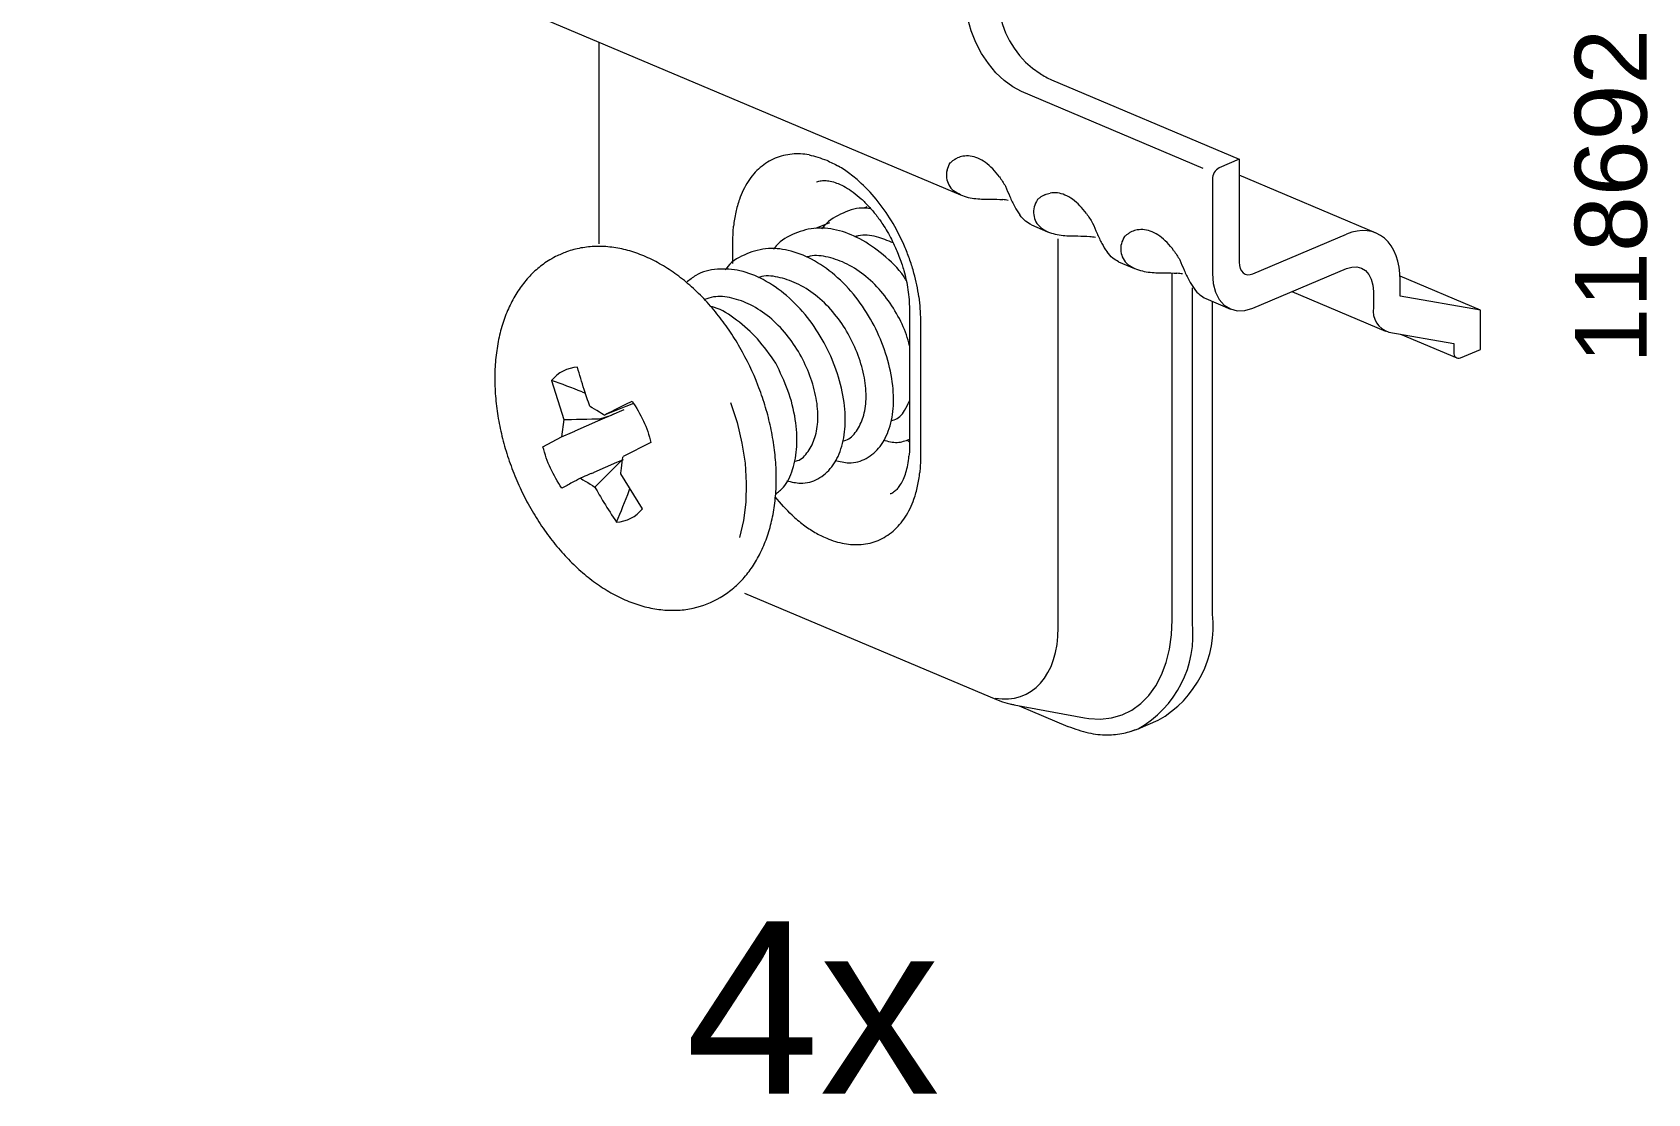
# Model space of a CAD drawing. Header units: metres. Extents: x -0.7 to 7.4, y 0 to 11.2.
# Drawn here: x -0.3434 to -0.3008, y 0.62786 to 0.65585 of the extents above; entities that cross this region are included whole.
import ezdxf

# ---------------------------------------------------------------- set-up
doc = ezdxf.new("R2010")
doc.units = ezdxf.units.M
doc.header["$MEASUREMENT"] = 0
doc.layers.add('PDF3_Geometry_Num_Penna__7', color=7, linetype='Continuous', lineweight=18)
doc.layers.add('PDF3_Text_Num_Penna__7', color=7, linetype='Continuous', lineweight=18)
doc.styles.add('GENERATED_STYLE_1', font='Arial.ttf')

msp = doc.modelspace()

# ---------------------------------------------------------------- linework, layer by layer
at = {"layer": 'PDF3_Geometry_Num_Penna__7', "color": 7, "linetype": 'Continuous', "lineweight": 18, "flags": 128}
for points in [[(-0.3310123218161807, 0.6774265095650954), (-0.3363180995939585, 0.6796690120650953), (-0.3368479718161807, 0.6794449981762065, 0.2776128140044253), (-0.3370250309828474, 0.6791435495650955), (-0.3370250309828474, 0.6789172073428732), (-0.3387377670939585, 0.6771695462317621, 0.1884372891458775), (-0.3391465307050696, 0.6761754184539843), (-0.3391465307050696, 0.6757549073428732, -0.2770445690950048), (-0.3398534620939584, 0.6745498537317621), (-0.3423285509828474, 0.673503867620651, 0.2768906721688282), (-0.3433888245939585, 0.6716961284539843), (-0.3433888245939585, 0.6626332673428732, 0.3088482462355975), (-0.342912010149514, 0.6616998173428732), (-0.3189245323717362, 0.6515613367873176)], [(-0.3173108209828474, 0.6542875328984288), (-0.3175436543161807, 0.6544092412317621), (-0.3177711959828474, 0.6545753995650955), (-0.3179874487606251, 0.6547814217873176), (-0.3181864154272918, 0.6550227217873176), (-0.3183645682050696, 0.6552922440095399), (-0.3185166154272918, 0.6555839912317621), (-0.3186386765384029, 0.6558916134539843), (-0.3187282820939585, 0.6562059384539843), (-0.3187829626495141, 0.656520616231762), (-0.3188013070939584, 0.6568275328984288), (-0.3187829626495141, 0.6571189273428732), (-0.3187282820939585, 0.6573870384539844), (-0.3186386765384029, 0.6576262217873177), (-0.3185166154272918, 0.6578301273428732), (-0.3183645682050696, 0.6579938162317621), (-0.3181864154272918, 0.6581134078984288), (-0.3181310293161807, 0.6581388078984288, 0.02040826350818409), (-0.3181610859828474, 0.6581213806762065)], [(-0.3175430193161807, 0.6580893484539843, 0.4141845265124835), (-0.3168237054272918, 0.6547605373428732, 0.03375587978049594), (-0.3165190465384029, 0.65459374400954), (-0.3115692215384029, 0.6525017717873176), (-0.3120997993161807, 0.6522781106762066, 0.2764761522807455), (-0.3122761529272918, 0.6519765562317621), (-0.3122762234828474, 0.649484357620651), (-0.3122561151495141, 0.6492275353984288), (-0.3121954373717363, 0.6489982298428733), (-0.3120977179272919, 0.6488045548428731), (-0.3119654262606251, 0.648653918731762), (-0.3118049123717362, 0.6485533770650954), (-0.3116214679272918, 0.6485050465095399), (-0.3114225012606252, 0.6485121020650954), (-0.3112159145939585, 0.6485729209539843), (-0.3087408257050696, 0.6496192598428732), (-0.3086028895939585, 0.6496598292873176), (-0.3084698923717363, 0.649664062620651), (-0.3083481840384029, 0.6496323126206509), (-0.3082405868161807, 0.6495649320650955), (-0.3081530979272918, 0.6494650959539843), (-0.3080874812606251, 0.6493359792873176), (-0.3080469118161807, 0.6491828737317621), (-0.3080338590384029, 0.6490115648428731), (-0.3080338590384029, 0.6485910537317621, 0.3677233639625933), (-0.3076251307050696, 0.647941942620651), (-0.3059123945939585, 0.6476424342873176), (-0.3059123945939585, 0.6474155981762065)], [(-0.322913320149514, 0.6526149781762066, 0.06968339310525067), (-0.3233599368161807, 0.6526368503984286, 0.03739905181521794), (-0.3235917118161807, 0.6525994559539844, 0.04218901475463085), (-0.3238083173717362, 0.6525281948428732, 0.07954981649063972), (-0.3241988423717362, 0.6522847781762066, 0.07123627742976345), (-0.3245184590384029, 0.6519182420650954, 0.05930223223573688), (-0.3247502340384029, 0.651442697620651, 0.03009714609723145), (-0.3248465423717363, 0.6511036781762066, 0.0317881326182019), (-0.3249043979272918, 0.6507385531762065)], [(-0.3178964320939584, 0.6520404795650954, 0.03769581802872912), (-0.3180707043161807, 0.6522479128984288, 0.04211301559728099), (-0.3182650848717363, 0.6524168934539842, 0.05698284213702599), (-0.3184636987606252, 0.6525290767873175, 0.06901385291410445), (-0.3186626654272918, 0.652584462898429, 0.07972079102953779), (-0.3188563404272918, 0.652579171231762, 0.03865590423297371), (-0.3189272487606251, 0.6525618851206509, 0.03166525978643423), (-0.3189967459828473, 0.6525354267873177)], [(-0.3200178259828474, 0.648869501231762, 0.03453739666291237), (-0.3201483537606251, 0.6494977984539844, 0.01649303932704798), (-0.3202531287606251, 0.6498382290095399, 0.0167379904693687), (-0.3203804815384029, 0.6501698401206509, 0.03276950678493947), (-0.3206990398717363, 0.6508058984539843, 0.03420233445296772), (-0.3210902704272918, 0.6513802206762065, 0.03847646241869604), (-0.3215382982050696, 0.6518663484539843, 0.02717329212550859), (-0.3218346315384028, 0.6521154095650955, 0.03399941707386657), (-0.3221380204272918, 0.6523179040095399)], [(-0.3192745937606254, 0.6522167273428734, 0.1035840948433279), (-0.319286940982847, 0.6520085884539844, 0.08608676271923345), (-0.3192290854272919, 0.6518251440095398, 0.1008221119224598), (-0.3191024382050696, 0.6516706273428732)], [(-0.3224661390384029, 0.6519391617873177, -0.04198270165785285), (-0.3223165612606251, 0.6519148201206509, -0.03623641408935509), (-0.3221444057050695, 0.6518580228984288, -0.03296050511959317), (-0.3219535529272918, 0.6517634784539844, -0.02916910960102969), (-0.3217507057050696, 0.6516315395650955, -0.02672273744969403), (-0.321543625149514, 0.6514615006762065, -0.02352559513349339), (-0.3213390140384029, 0.6512593590095399, -0.02163046765610528), (-0.3211478084828474, 0.651032170120651, -0.01926568363125343), (-0.3209700084828473, 0.6507841673428733, -0.01264318705939542), (-0.3208507695939585, 0.6505919034539843, -0.01611683759684319), (-0.320740350149514, 0.650390820120651, -0.01255868909303001), (-0.3205970870939585, 0.650085208731762, -0.01489733411337803), (-0.3204609148717362, 0.649718672620651, -0.01002160839185853), (-0.3204147009828474, 0.649566272620651, -0.01473541164073676), (-0.3203526120939584, 0.649316858731762, -0.01498149171371442), (-0.3203060454272918, 0.6490621531762066, -0.02050383272214125), (-0.3202764120939585, 0.6487989809539844, -0.01168277265811745), (-0.3202670634828474, 0.6485548940095398), (-0.3202670634828474, 0.6449301023428733)], [(-0.3177344365384029, 0.651790995120651, 0.005925817387967193), (-0.3176194309828473, 0.6515175923428732, 0.02045154115578331), (-0.3174906670939585, 0.6512505395650955, 0.03376564489047178), (-0.317354847649514, 0.6510346395650954)], [(-0.3187199918161807, 0.6514970606762066, 0.03335772968335939), (-0.3185132640384029, 0.6514638995650955, 0.01758585899595784), (-0.3183125334828473, 0.6514504940095398, 0.005768880701280131), (-0.3181287362606252, 0.6514490828984287)], [(-0.316698892649514, 0.6515646176206509, 0.02825796216989241), (-0.3167659204272918, 0.6515300453984287, 0.0244648642291951), (-0.3168311843161807, 0.6514873592873177, 0.01168869498240544), (-0.3168939787606251, 0.6514358537317622)], [(-0.3155985787606253, 0.6510696703984287, 0.04008513706048747), (-0.3157728509828474, 0.6512760453984288, 0.04527490122962367), (-0.3159665259828475, 0.6514450259539842, 0.05447277121293233), (-0.3161651398717364, 0.6515582676206505, 0.06723957904549241), (-0.3163648120939584, 0.651613653731762, 0.07317301291108341), (-0.3165577815384029, 0.6516087148428732)], [(-0.3169765287606252, 0.6512453537317621, 0.09841326904064386), (-0.3169892287606254, 0.6510372148428732, 0.08630590568955722), (-0.316930667649514, 0.6508544759539844, 0.1005698064950882), (-0.3168043732050699, 0.6506989009539839)], [(-0.316421397649514, 0.650526075120651, 0.03513602892888973), (-0.3162153754272918, 0.6504929140095397, 0.01769777051563792), (-0.3160139393161807, 0.6504795084539844, 0.005813372806645077), (-0.3158301420939584, 0.6504780973428732)], [(-0.3154365832050696, 0.6508200095650954, 0.005916474808421713), (-0.3153208720939584, 0.650545901231762, 0.02089399662085403), (-0.3151921082050696, 0.6502788484539843, 0.03563170140188993), (-0.3150569943161807, 0.6500636540095399)], [(-0.3132999845939584, 0.6500984731762066, 0.03578211788749695), (-0.3134742568161806, 0.6503052009539844, 0.04232068388464066), (-0.3136686373717364, 0.6504741815095397, 0.05675540081675282), (-0.3138672512606252, 0.6505874231762064, 0.0676541916317381), (-0.3140662179272918, 0.6506417509539848, 0.07693539359245391), (-0.3142598929272919, 0.6506371648428736, 0.0330233095126749), (-0.3143315068161807, 0.6506191731762065, 0.02866579533298491), (-0.3144002984828475, 0.650593420398429, 0.02496078686564119), (-0.3144680318161807, 0.6505592009539843)], [(-0.3295960248717363, 0.6499348195650954, 0.01384723951037374), (-0.3297974609828474, 0.6498191084539843, 0.04123437871464698), (-0.3301050832050695, 0.6495876862317621, 0.03433577956169172), (-0.3303791915384028, 0.6493072278984288, 0.03456575886710783), (-0.3306176693161807, 0.6489802028984287, 0.03226293080257606), (-0.3308194582050696, 0.6486101390095399, 0.0289572564914211), (-0.330980677649514, 0.6481984473428731, 0.02812684625687102), (-0.3310988582050696, 0.6477511251206509, 0.02559893521536513), (-0.3311725887606251, 0.6472741695650954, 0.02314054619791962), (-0.3312004582050696, 0.6467732251206509, 0.02222661769038181), (-0.3311821137606251, 0.6462564056762066, 0.02091213793506467), (-0.3311193193161807, 0.6457304140095399, 0.01967751588029553), (-0.3310127804272918, 0.6452005417873176, 0.01911116519948303), (-0.330863202649514, 0.6446734917873177, 0.01878218858282783), (-0.3306737609828473, 0.6441559667873177, 0.01825455461197018), (-0.3304462193161807, 0.6436532584539844, 0.01996568914286907), (-0.3301833998717362, 0.6431713640095398, 0.01980047351330253), (-0.3298877720939585, 0.642715575120651, 0.02103488714185894), (-0.3295625109828474, 0.6422908306762066, 0.02152967071473172), (-0.3292107915384029, 0.6419034806762065, 0.02273093144883975), (-0.3288364943161807, 0.6415581112317621, 0.02543418357013674), (-0.328442441538403, 0.6412596612317621, 0.02879025829757362), (-0.3280332193161807, 0.6410116584539843, 0.03009577347006729), (-0.3276141193161807, 0.6408197473428733, 0.03259978896057508), (-0.3271907859828474, 0.6406874556762066, 0.03605997243960686), (-0.3267695693161807, 0.6406172528984287, 0.0379781261874798), (-0.3263592887606251, 0.6406098445650953, 0.04135752275871914), (-0.325965941538403, 0.6406641723428732, 0.07918116852296903), (-0.3252540175919, 0.6409440900424523, 0.03778819237585068), (-0.324937241538403, 0.6411668806762065, 0.03652843457950474), (-0.3246557248717363, 0.6414371084539844, 0.0354369712004769), (-0.3244091332050695, 0.6417539028984287, 0.03217325361532173), (-0.3241992304272918, 0.6421151473428732, 0.0307118717486165), (-0.3240295443161808, 0.6425180195650954, 0.02817887762870271), (-0.3239014859828474, 0.6429582862317621, 0.02581520650627317), (-0.3238182304272919, 0.6434295973428732, 0.02412172194828123), (-0.3237804832050695, 0.6439252501206509, 0.02200858303808768), (-0.3237885970939585, 0.6444392473428732, 0.02071435138082572), (-0.3238418665384029, 0.6449638278984288, 0.01903803585023476), (-0.3239395859828473, 0.6454940528984288, 0.01936738821571461), (-0.3240796387606251, 0.6460214556762066, 0.01824490901189691), (-0.3242606137606251, 0.6465410973428732, 0.03758346036925779), (-0.324736569296135, 0.6475371007955658, 0.01904492278343788), (-0.325024377649514, 0.6479977167873177, 0.01990287688202303), (-0.3253436415384029, 0.6484284584539843, 0.02088941467641921), (-0.3256900693161807, 0.6488249806762064, 0.02168290504733855), (-0.3260601332050695, 0.6491795223428732, 0.02470448063418561), (-0.326449952649514, 0.6494885556762066, 0.02699041579616888), (-0.326856352649514, 0.6497474945650954, 0.02956446404318984), (-0.3272740415384029, 0.6499524584539843, 0.03192557896450129), (-0.3276970220939585, 0.6500978028984287, 0.03330755692415831), (-0.3281189443161807, 0.6501814112317621, 0.03817741052858536), (-0.3285320470939584, 0.6502018723428733, 0.03828138752738006), (-0.328929627649514, 0.6501613028984287, 0.0433256639696353), (-0.3293060415384029, 0.6500597028984286)], [(-0.320800675149514, 0.6453988734539843, 0.06502408871682377), (-0.3206913140384028, 0.646001065120651, 0.05392598683746861), (-0.3207315307050695, 0.646716851231762, 0.04429151521778125), (-0.3209255584828473, 0.6474763817873177, 0.0404753157838296), (-0.3212462334828474, 0.6482013401206509, 0.04302855139799676), (-0.321683325149514, 0.6488666790095399, 0.04828733851723695), (-0.3222354223717362, 0.649442765120651, 0.05506217804205864), (-0.3228499612606252, 0.6498646873428732, 0.06442297806258837), (-0.3234623834828474, 0.6500964623428731, 0.0841106021773748), (-0.3240592834828473, 0.6501384428984287)], [(-0.314678640149514, 0.6502741565095399, 0.09848765901347412), (-0.3146913401495143, 0.6500660176206509, 0.08368026482364205), (-0.314632779038403, 0.649883278731762, 0.1001939910331114), (-0.3145057790384029, 0.6497273509539843)], [(-0.3220736384828474, 0.6448607462317621, 0.06465097768242009), (-0.3219639245939586, 0.645462585120651, 0.05356485833160007), (-0.3220041412606252, 0.6461790767873176, 0.04427893458733177), (-0.3221985218161807, 0.6469386073428732, 0.040215430487914), (-0.3225188440384029, 0.6476635656762064, 0.04248967158956916), (-0.3229559357050695, 0.6483285517873176, 0.04897508128392354), (-0.3235083857050696, 0.6489046378984288, 0.05514679338218852), (-0.3241229245939585, 0.6493269128984287, 0.06553986881261219), (-0.3247349940384029, 0.6495586878984289, 0.07512671341694385), (-0.3253322468161807, 0.6496006684539845)], [(-0.3206099634828474, 0.648437066231762, 0.0403912502013784), (-0.3209659162606252, 0.6489584717873176, 0.04917557743117283), (-0.321413944038403, 0.649408616231762, 0.05555584324941499), (-0.3219113607050695, 0.6497366995650955, 0.05714641396476066), (-0.322405955149514, 0.6499159106762065)], [(-0.313138130149514, 0.6498483537317621, 0.00640211829996336), (-0.3130231245939584, 0.6495749509539843, 0.01999844172158514), (-0.3128943607050695, 0.649307192620651, 0.03220114428616589), (-0.3127592468161806, 0.6490919981762066)], [(-0.3246130387606251, 0.6410619645650955), (-0.3179681518161807, 0.6382573106762065, 0.004756252795502029), (-0.3178806629272918, 0.6382192106762065, 0.0524572824564662), (-0.3176196073717362, 0.6381384245650954, 0.01246029651377772), (-0.3175251687606251, 0.6381183867873177), (-0.3175085882050696, 0.6381152117873177), (-0.3156504370939585, 0.637770512620651), (-0.3155357843161807, 0.637752873731762), (-0.3152313370939585, 0.6377366459539843), (-0.3149378259828474, 0.6377680431762065), (-0.3146601898717363, 0.637846712620651), (-0.3144019565384029, 0.6379733598428732), (-0.3141655954272918, 0.6381441042873177), (-0.3139539287606252, 0.6383578876206509), (-0.3137704843161807, 0.6386122403984288), (-0.3136170259828474, 0.6389025765095399), (-0.3134956704272918, 0.6392274848428732), (-0.3134074759828474, 0.6395809681762065), (-0.3133545593161807, 0.6399587931762065), (-0.3133365676495141, 0.6403572909539843), (-0.3133365676495141, 0.6494995270650954)], [(-0.3214099929272918, 0.6461745965095399, 0.05316665411358112), (-0.3214537373717363, 0.6467348076206509, 0.04402648366791358), (-0.3216188373717363, 0.6473302965095398, 0.04004628767630718), (-0.3218827151495141, 0.6478989742873177, 0.04307103546398887), (-0.3222386679272918, 0.6484200270650954, 0.0491116373785679), (-0.3226870484828473, 0.6488708770650954, 0.0555441456930764), (-0.323184465149514, 0.6491989603984288, 0.05687542455803118), (-0.3236787068161807, 0.64937817150954)], [(-0.3139175220939585, 0.6495213640095399, 0.01864623151777428), (-0.3137160859828473, 0.6495086640095399, 0.007210861307360827), (-0.3135322887606252, 0.649506900120651)], [(-0.3226829562606251, 0.6456362928984288, 0.05357203038845249), (-0.3227267007050695, 0.6461972095650954, 0.04306196432773358), (-0.3228914479272919, 0.6467926984539843, 0.03949523297346719), (-0.3231553257050697, 0.6473606706762065, 0.04314748344335386), (-0.323511631260625, 0.6478820762317622, 0.04915018681042182), (-0.3239596590384029, 0.6483325734539843, 0.05610976395867526), (-0.3244574284828474, 0.6486610095650954, 0.06034968549846116), (-0.324951670149514, 0.6488398678984288)], [(-0.3144079890384029, 0.6374198162317621), (-0.3143977584828473, 0.6374229912317622), (-0.3142371034828473, 0.6374821873428732), (-0.3137065257050696, 0.6377069067873177, 0.3019730977251603), (-0.3122761529272918, 0.6405067981762066), (-0.3122761529272918, 0.6487526259539843)], [(-0.3142371034828473, 0.6374821873428732, 0.3020895564608185), (-0.3128066954272918, 0.6402825020650954), (-0.3128066954272918, 0.6491104131762065)], [(-0.3286947834828474, 0.6459872362317621, -0.006268889483268354), (-0.3288454195939585, 0.6464289140095398, -0.008118194485183822), (-0.3290193390384029, 0.6470159715095398, 0.2219329773716121), (-0.3297048920939585, 0.6466654162317621), (-0.3293803718161807, 0.6456363634539842), (-0.3294389329272918, 0.6451809273428731), (-0.3291536768161807, 0.6453065162317622), (-0.3290923640384029, 0.6453321631762066), (-0.3290771945939585, 0.6453399242873177), (-0.3284796595939585, 0.6456032023428732), (-0.3280750234828473, 0.6457764162317622), (-0.328124765149514, 0.6457556023428732)], [(-0.3233463195939584, 0.6443229365095399, 0.0617325006079403), (-0.3232366057050697, 0.6449254809539843, 0.05349425051232727), (-0.3232771751495141, 0.6456405615095399, 0.04840637121644128), (-0.323470850149514, 0.6464000920650954)], [(-0.3280835959828473, 0.6458490178984287), (-0.3281449793161807, 0.6458229123428731, -0.003605492549009141), (-0.3281834320939584, 0.6458077428984288), (-0.3283199570939587, 0.6457538384539842, -0.0003446539379044793), (-0.328009865427292, 0.6459090606762063, -0.0004542108957571714), (-0.3275820518161807, 0.6461206567873177, -0.09207597422789825), (-0.3270821657050696, 0.6450302206762065), (-0.3278198240384029, 0.6446640373428731)], [(-0.3287176787606251, 0.6441880695650953, -0.001440836903712289), (-0.3289390468161807, 0.6440905617873176, 0.001255340370519108), (-0.3291616495939584, 0.6439727340095399, 0.000926752366567823), (-0.3294299723717363, 0.6438283420650954, -0.09180811078428566), (-0.3299298584828473, 0.6449184253984287), (-0.3294387918161807, 0.6451808920650954)], [(-0.3278483284828474, 0.6445680465095399), (-0.3285642204272918, 0.6438571640095399, 0.006367393916724497), (-0.3283260954272919, 0.643452175120651, 0.00854819233144923), (-0.3279926851495141, 0.6429324981762065, 0.221581145501217), (-0.3273071320939585, 0.6432835473428732), (-0.3278786320939585, 0.6442081778984288)], [(-0.3205782134828475, 0.6438179703984289, 0.04429451110399507), (-0.3204984857050697, 0.6439266259539844, 0.0331026159346095), (-0.3204244023717361, 0.6440670315095398, 0.03136276662593335), (-0.3203605495939585, 0.6442395398428732, 0.02704034545319749), (-0.3203108079272918, 0.6444416815095398, 0.01971019271352049), (-0.3202790579272918, 0.6446685176206509)], [(-0.3233601837606251, 0.6431127323428733, 0.02813637184075767), (-0.3230638504272917, 0.6428636712317621, 0.02690103172675766), (-0.3227597559828473, 0.6426608240095399, 0.031630617664729), (-0.3224493115384029, 0.6425045434539843, 0.05431608144686586), (-0.3219850559828473, 0.6423648434539841, 0.06373981625953373), (-0.3215384393161807, 0.6423422656762064, 0.03739797793063381), (-0.3213066643161807, 0.6423800128984288, 0.03889680681241633), (-0.3210900587606251, 0.6424509212317621, 0.07773376591887046), (-0.3206991809828474, 0.6426943378984287, 0.0700859869377116), (-0.3203799170939584, 0.6430612267873177, 0.05947179215203375), (-0.3201481420939585, 0.6435371240095399, 0.03033572976529709), (-0.3200518337606252, 0.6438757906762066, 0.03112025909582206), (-0.3199936254272918, 0.6442405628984288)], [(-0.3279927557050696, 0.6429326040095399, 0.009884609171666782), (-0.3276562057050695, 0.6437626901206509, 0.004344523325497343), (-0.327636450149514, 0.6438163123428732)], [(-0.3155442509828474, 0.637373955120651, 0.05406443968670128), (-0.3150507148717362, 0.6373220967873175, 0.05590320362708871), (-0.3146139759828473, 0.6373651356762066)]]:
    msp.add_lwpolyline(points, format="xyb", dxfattribs=at)
for points in [[(-0.3284536598717362, 0.6555887184539843), (-0.3284536598717362, 0.650269535120651)], [(-0.312518687649514, 0.6522621651206509), (-0.3173108209828474, 0.6542874623428732)], [(-0.3115692215384029, 0.6525017365095399), (-0.3115692215384029, 0.6497832309539843), (-0.3115621659828474, 0.6496975059539843), (-0.3115424104272918, 0.6496213059539844), (-0.3115092493161807, 0.6495563948428732), (-0.311465857649514, 0.6495063003984288), (-0.3114122354272918, 0.6494727865095399), (-0.3113508520939585, 0.6494569115095399), (-0.3112845298717363, 0.6494590281762066), (-0.3112157382050696, 0.6494791365095398)], [(-0.3079622098717363, 0.6505547559539843), (-0.311569362649514, 0.6520794615095399)], [(-0.3213884382050696, 0.6512451420650954), (-0.3214681659828474, 0.6512109226206511)], [(-0.3213884382050696, 0.651205525120651), (-0.3213884382050696, 0.6512450362317621)], [(-0.3223764982050696, 0.6508274531762065), (-0.322740917649514, 0.6506732892873176)], [(-0.3170489893161807, 0.6507692095650954), (-0.3166260087606251, 0.6505907040095399)], [(-0.3112157734828473, 0.6494792070650954), (-0.3087406845939585, 0.6505248403984287)], [(-0.3249241534828474, 0.6497498228984288), (-0.3249241534828474, 0.6503484867873176)], [(-0.3163434337606251, 0.6401483406762065), (-0.3163434337606251, 0.6504053545650954)], [(-0.3147511359828474, 0.6497982240095399), (-0.3143281554272918, 0.6496197184539844)], [(-0.3052054632050696, 0.648518205120651), (-0.3073291854272918, 0.6494156717873176)], [(-0.3052053573717363, 0.6485182756762066), (-0.3073262573717362, 0.6488897506762066), (-0.3073262573717362, 0.6493102617873177)], [(-0.3124532473717362, 0.6488267092873177), (-0.3117991973717362, 0.6485508370650954)], [(-0.3101808645939585, 0.6490106828984288), (-0.3077156534828474, 0.6479685773428733)], [(-0.3052054632050696, 0.6474879176206509), (-0.3052054632050696, 0.6485180287317621)], [(-0.319974222649514, 0.6482566909539843), (-0.319974222649514, 0.6446315465095398)], [(-0.3073200484828473, 0.6478889553984287), (-0.305833090149514, 0.6472606581762065)], [(-0.3059123945939585, 0.647415527620651), (-0.3059088668161807, 0.6473731942873177), (-0.3058986362606251, 0.6473350942873176), (-0.3058827612606251, 0.6473022859539843), (-0.3058605362606251, 0.6472779442873176), (-0.305833725149514, 0.6472610109539844), (-0.3058026807050696, 0.6472521915095398), (-0.3057698723717363, 0.6472539553984288), (-0.305735300149514, 0.6472638331762065), (-0.3052054279272918, 0.6474878470650954)], [(-0.3278025379272918, 0.6458913159539843), (-0.3281246240384029, 0.6457554965095399)], [(-0.3280836312606251, 0.6458489473428731), (-0.3280988007050696, 0.6458411862317621)], [(-0.3277466932050696, 0.6459786284539843), (-0.3280987654272918, 0.645841045120651)], [(-0.3275427523717362, 0.6460637184539842), (-0.3277466579272918, 0.6459786990095399)], [(-0.3249861718161807, 0.6460885540095398), (-0.3248133107050696, 0.6455555067873177), (-0.3246848995939585, 0.6450175206762065), (-0.3246027023717362, 0.6444830623428732), (-0.324568130149514, 0.6439591873428733), (-0.3245818884828474, 0.6434543623428732), (-0.3246436245939585, 0.6429752901206509), (-0.3247522801495141, 0.6425300845650954)], [(-0.3284350332050696, 0.6456523795650954), (-0.3281245887606252, 0.6457553906762066)], [(-0.3202670634828474, 0.6450365706762065), (-0.3203312690384029, 0.6450972484539843)], [(-0.328577202649514, 0.644249735120651), (-0.3279795970939585, 0.6445129073428731), (-0.3278106165384029, 0.6445855795650954)], [(-0.3286534732050696, 0.6442162917873177), (-0.3285920898717363, 0.6442420445650954)], [(-0.328592125149514, 0.6442419740095399), (-0.3285773084828473, 0.644249735120651)], [(-0.317374215149514, 0.6380895295650953), (-0.3160858707050695, 0.6375455462317621)]]:
    msp.add_lwpolyline(points, dxfattribs=at)
at = {"layer": 'PDF3_Geometry_Num_Penna__7', "color": 7, "linetype": 'Continuous', "lineweight": 18}
for centre, radius, start, end in [((-0.3186687773357935, 0.6518273694269491), 0.000781433038858248, 120.4229957983658, 126.085737351041), ((-0.3180674104315626, 0.6488984294215461), 0.002551875037550277, 80.83420752005178, 84.17407720037296), ((-0.3227568245955721, 0.6482189199022729), 0.002481549818331319, 61.62129203175464, 76.78244090261354), ((-0.3206067227902824, 0.6479687556546141), 0.003893404526985944, 145.8959507011743, 146.3898290155486), ((-0.3219046235224052, 0.6474746511086579), 0.003848451815988252, 146.2235181057323, 146.7275353969709), ((-0.3239145779687987, 0.6483869133140362), 0.001049514453332456, 103.5770299008454, 109.1798129331858), ((-0.3248569963735582, 0.6464008512825262), 0.00536590285144406, 32.9162833619746, 34.03627323027257), ((-0.3134798926962843, 0.6467959503178099), 0.002711839227576285, 81.20333523526267, 84.34423329184747), ((-0.3271478232944663, 0.6451397849957443), 0.003889838692897107, 42.37012827056186, 53.32777734171161), ((-0.3241929543474847, 0.6466461333212157), 0.004036372871970118, 13.4364143893683, 17.62647250793562), ((-0.3361706147527438, 0.6280420570315202), 0.0197138295975583, 68.35301669549278, 70.85384349688823), ((-0.322814484829666, 0.6461259149627265), 0.001394013428780594, 325.4149516591792, 342.3364021321787), ((-0.3240873675500226, 0.6455875718172819), 0.00139392462059601, 325.4144086658973, 342.3369451254659), ((-0.3219591036811633, 0.6456201423031674), 0.001148906806753447, 298.7154364138772, 322.9060663493399), ((-0.32323181135163, 0.6450830990739254), 0.001149425403098203, 298.6867472780849, 322.8799124598098)]:
    msp.add_arc(centre, radius, start, end, dxfattribs=at)
for centre, major_axis, ratio, start_param, end_param in [((-0.3087254039745568, 0.648736475513143), (0.0007595872057076793, 0.001820062641381571), 0.6456314389290421, 5.285032417010131, 6.868053058855582), ((-0.318348788472828, 0.6409663477785468), (-0.001088115872717066, 0.002605909408994966), 0.6464072943916301, 2.741228760110134, 4.140857771578704)]:
    msp.add_ellipse(centre, major_axis=major_axis, ratio=ratio, start_param=start_param, end_param=end_param, dxfattribs=at)
for points in [[(-0.322913320149514, 0.6526149781762066), (-0.3227602145939584, 0.6525849920650955), (-0.3226049923717362, 0.6525292531762067), (-0.3224490645939584, 0.6524745726206514)], [(-0.3224491704272918, 0.6524745373428732), (-0.3223451009828474, 0.6524258540095398), (-0.3222410315384029, 0.6523771706762064), (-0.3221380204272917, 0.6523179040095399)], [(-0.3192745937606251, 0.6522167273428732), (-0.3192566020939585, 0.6522809328984288), (-0.3192248520939585, 0.652344080120651), (-0.3191923965384028, 0.652407227342873)], [(-0.319192537649514, 0.6524073684539843), (-0.3191717237606251, 0.6524246545650956), (-0.3191505570939584, 0.6524426462317622), (-0.319129037649514, 0.6524588740095398)], [(-0.3190644793161807, 0.6525012073428732), (-0.3190422543161807, 0.6525135545650953), (-0.3190196765384029, 0.6525259017873176), (-0.3189967459828472, 0.6525354267873178)], [(-0.3227134362606252, 0.651902120120651), (-0.3226756890384029, 0.6519165840095398), (-0.3226379418161806, 0.6519303423428731), (-0.3225910223717361, 0.651936692342873)], [(-0.3225910223717363, 0.6519366923428732), (-0.322555039038403, 0.6519423367873178), (-0.322513764038403, 0.6519430423428733), (-0.3224661390384029, 0.6519391617873175)], [(-0.3178964320939585, 0.6520404795650954), (-0.3178392820939585, 0.6519614573428733), (-0.3177870709828473, 0.6518767906762066), (-0.3177345070939584, 0.6517907128984288)], [(-0.3189196993161807, 0.6515605606762066), (-0.3189846104272918, 0.6515940745650954), (-0.3190491687606251, 0.6516268828984287), (-0.3191024382050694, 0.6516706273428734)], [(-0.318921075149514, 0.6515605606762066), (-0.3188554584828474, 0.6515372773428733), (-0.3187901945939586, 0.6515136412317623), (-0.3187199918161809, 0.6514970606762067)], [(-0.3181287009828473, 0.6514491181762065), (-0.318019692649514, 0.6514484126206509), (-0.3179110370939585, 0.6514473542873176), (-0.3178083787606251, 0.651437123731762)], [(-0.3168939787606251, 0.6514358537317622), (-0.3169264343161807, 0.6513730592873176), (-0.3169588898717363, 0.6513102648428732), (-0.3169765287606252, 0.6512453537317622)], [(-0.316698892649514, 0.651564617620651), (-0.3166763148717363, 0.6515748481762065), (-0.3166526787606251, 0.6515829620650954), (-0.3166293954272917, 0.6515907231762063)], [(-0.3166293954272918, 0.6515907231762065), (-0.3166061120939584, 0.6515981315095399), (-0.3165824759828473, 0.6516034231762066), (-0.3165577815384027, 0.6516087148428731)], [(-0.3220812584828474, 0.6510510084539843), (-0.3222618807050696, 0.650964225120651), (-0.3224379168161807, 0.6508647417873178), (-0.3225582140384027, 0.6506894112317622)], [(-0.3215139918161807, 0.6512146973428732), (-0.3217157807050696, 0.6512118751206509), (-0.3219009890384029, 0.6511384973428733), (-0.3220812584828474, 0.6510510084539844)], [(-0.3212878612606251, 0.6511984695650954), (-0.3213640612606252, 0.6512069362317621), (-0.3214402612606252, 0.6512154028984287), (-0.3215139918161807, 0.651214697342873)], [(-0.3172031532050696, 0.6508681284539843), (-0.3172550115384029, 0.6509111673428731), (-0.3173065170939585, 0.6509683173428733), (-0.3173548476495138, 0.6510346395650957)], [(-0.3155985787606251, 0.6510696703984288), (-0.3155407232050696, 0.6509906481762066), (-0.3154885120939585, 0.6509049231762066), (-0.3154366537606251, 0.6508199037317621)], [(-0.3249241534828474, 0.6503483809539843), (-0.3249202729272918, 0.6504803198428732), (-0.324916745149514, 0.6506115531762064), (-0.324904397927292, 0.6507385531762063)], [(-0.3233542923717362, 0.6505130223428732), (-0.323535620149514, 0.6504311778984287), (-0.3237109507050696, 0.6503267556762065), (-0.3238305423717363, 0.6501517778984288)], [(-0.3227866729272918, 0.6506763584539843), (-0.3229852868161807, 0.6506551917873177), (-0.3231726118161806, 0.6505952195650955), (-0.3233542923717361, 0.6505130223428733)], [(-0.322189420149514, 0.6506347306762066), (-0.3223933257050696, 0.6506809445650954), (-0.3225947618161806, 0.6506971723428732), (-0.3227866729272916, 0.6506763584539843)], [(-0.3225582140384029, 0.650689411231762), (-0.3225475487079021, 0.650689411231762), (-0.3225875824465588, 0.6506615417873179), (-0.3225762057050696, 0.6506615417873179)], [(-0.3216156623717362, 0.6504826834539843), (-0.3216488234828473, 0.6504749223428732), (-0.3216812790384029, 0.6504646917873176), (-0.3217137345939584, 0.6504544612317621)], [(-0.3211330623717362, 0.6504537556762066), (-0.3212988679272918, 0.6504982056762065), (-0.3214653790384029, 0.6505172556762066), (-0.3216156623717362, 0.6504826834539843)], [(-0.3206956179272918, 0.6502953584539843), (-0.3208409623717363, 0.6503549778984288), (-0.3209866595939584, 0.6504142445650953), (-0.3211330623717362, 0.6504537556762066)], [(-0.3170489893161807, 0.6507704090095399), (-0.3171004948717363, 0.6507979256762065), (-0.3171523532050697, 0.6508261478984287), (-0.3172031532050697, 0.6508681284539842)], [(-0.3168043732050696, 0.6506989009539843), (-0.3167514565384029, 0.6506562148428732), (-0.3166865454272918, 0.6506223481762066), (-0.3166219870939586, 0.6505888342873177)], [(-0.3166224809828473, 0.6505888695650954), (-0.3165568643161807, 0.6505662917873176), (-0.3164923059828474, 0.6505430084539843), (-0.3164213976495143, 0.650526075120651)], [(-0.3158301420939584, 0.6504780973428732), (-0.3157218393161807, 0.6504766862317621), (-0.3156131837606252, 0.6504756278984287), (-0.3155105254272919, 0.6504653973428732)], [(-0.3155105254272918, 0.6504653973428732), (-0.3154600782050696, 0.6504615167873176), (-0.315411747649514, 0.6504544612317621), (-0.3153630643161806, 0.6504474056762065)], [(-0.314596090149514, 0.6504646565095399), (-0.3146285457050696, 0.6504015092873177), (-0.3146610012606252, 0.650339067620651), (-0.314678640149514, 0.6502741565095399)], [(-0.314596090149514, 0.6504646565095399), (-0.3145752762606251, 0.6504826481762065), (-0.3145548151495139, 0.6504999342873176), (-0.3145332957050695, 0.6505154565095397)], [(-0.3145332957050696, 0.6505154565095399), (-0.3145121290384029, 0.6505316842873177), (-0.3144899040384029, 0.6505457953984288), (-0.3144680318161806, 0.6505592009539845)], [(-0.3293060415384029, 0.6500597028984287), (-0.3294048193161807, 0.6500237195650954), (-0.3295004220939585, 0.6499792695650954), (-0.3295960248717362, 0.6499348195650956)], [(-0.3240592834828474, 0.6501384428984288), (-0.324258250149514, 0.650117276231762), (-0.324445575149514, 0.6500576567873174), (-0.3246269029272918, 0.6499754595650952)], [(-0.3209624590384029, 0.6499806806762066), (-0.3211631895939585, 0.6501454278984288), (-0.3213678007050695, 0.6502900667873176), (-0.3215773507050695, 0.6504022501206507)], [(-0.3149045943161807, 0.6498964373428733), (-0.3149571582050696, 0.6499394762317621), (-0.3150079582050697, 0.6499973317873178), (-0.3150569943161808, 0.6500636540095401)], [(-0.3132999845939585, 0.6500984731762065), (-0.3132428345939585, 0.6500190981762065), (-0.3131906234828473, 0.6499340787317622), (-0.3131380595939584, 0.6498483537317622)], [(-0.3253322468161807, 0.6496006684539843), (-0.3255343884828474, 0.6495844406762065), (-0.3257312384828474, 0.6495392851206512), (-0.3258998662606252, 0.6494376851206511)], [(-0.3246269029272918, 0.6499754595650954), (-0.3248082307050696, 0.6498936151206509), (-0.3249835612606252, 0.649788840120651), (-0.3251035057050697, 0.649614215120651)], [(-0.322888555149514, 0.6499441328984287), (-0.3229213634828474, 0.6499370773428732), (-0.3229541718161807, 0.6499268467873175), (-0.3229866273717364, 0.6499159106762062)], [(-0.322405955149514, 0.6499159106762065), (-0.3225717607050695, 0.6499557745650955), (-0.3227382718161807, 0.6499794106762067), (-0.322888555149514, 0.6499441328984289)], [(-0.3204103618161807, 0.6494042417873176), (-0.3205652312606251, 0.6496303723428732), (-0.3207617284828474, 0.6498159334539844), (-0.320962459038403, 0.6499806806762067)], [(-0.3147504304272918, 0.6497990706762065), (-0.314802641538403, 0.649826940120651), (-0.3148544998717364, 0.6498551623428732), (-0.3149045943161808, 0.6498964373428732)], [(-0.3145057790384029, 0.6497273509539843), (-0.3144528623717363, 0.6496843120650955), (-0.3143886568161807, 0.6496515037317621), (-0.3143240984828472, 0.6496179898428732)], [(-0.314324627649514, 0.649618025120651), (-0.3142590109828474, 0.6495947417873176), (-0.3141937470939585, 0.6495711056762065), (-0.3141235443161807, 0.6495545251206509)], [(-0.3258998662606251, 0.649437685120651), (-0.3259877079272918, 0.6493847684539843), (-0.3260674357050695, 0.6493166823428732), (-0.3261482218161806, 0.6492493017873173)], [(-0.3236787068161807, 0.6493781715095398), (-0.3238445123717362, 0.6494183881762066), (-0.3240110234828473, 0.6494413187317619), (-0.3241609540384028, 0.6494070992873172)], [(-0.3141235443161807, 0.6495545251206509), (-0.314057927649514, 0.6495390028984287), (-0.3139884304272919, 0.649529125120651), (-0.3139175220939586, 0.6495213640095399)], [(-0.3135322534828474, 0.6495069353984287), (-0.313423245149514, 0.6495062298428731), (-0.313315295149514, 0.6495048187317619), (-0.3132126368161807, 0.6494945881762063)], [(-0.3254339173717363, 0.6488687956762066), (-0.3255147034828474, 0.6488546845650954), (-0.3255919618161807, 0.6488275206762065), (-0.3256688673717363, 0.6488003567873178)], [(-0.324951670149514, 0.6488398678984288), (-0.325116770149514, 0.6488779678984288), (-0.3252815173717362, 0.6488959595650954), (-0.3254339173717362, 0.6488687956762067)], [(-0.3200178259828473, 0.6488695012317621), (-0.3199906620939584, 0.6486624206762066), (-0.3199825482050696, 0.6484595734539843), (-0.3199740815384029, 0.6482567262317619)], [(-0.3127592468161807, 0.6490919981762066), (-0.3127102107050695, 0.6490263815095398), (-0.3126594107050696, 0.6489685259539842), (-0.3126068468161808, 0.6489254870650955)], [(-0.3126068468161807, 0.6489254870650955), (-0.3125560468161807, 0.64888350650954), (-0.3125041884828473, 0.6488556370650954), (-0.3124526829272917, 0.6488277676206508)], [(-0.3254074590384029, 0.6485923590095398), (-0.3254413257050696, 0.6486025895650954), (-0.325475545149514, 0.6486103506762065), (-0.3255094118161805, 0.6486181117873178)], [(-0.324824670149514, 0.6482596895650954), (-0.3250141118161807, 0.6484039756762066), (-0.3252102562606252, 0.6485345034539842), (-0.3254074590384029, 0.6485923590095396)], [(-0.3203460857050696, 0.6478683884539843), (-0.3204092329272917, 0.6480602995650954), (-0.3205037773717361, 0.6482529162317622), (-0.3206099634828473, 0.648437066231762)], [(-0.3237917368161807, 0.647125156231762), (-0.3239459007050696, 0.6473467006762066), (-0.3241004173717362, 0.6475682451206509), (-0.3242739840384028, 0.647761214565095)], [(-0.323470850149514, 0.6464000920650954), (-0.3235597501495141, 0.6466442142873177), (-0.323675814038403, 0.6468848087317622), (-0.3237918779272919, 0.6471250503984289)], [(-0.3288984420939585, 0.646365555120651), (-0.3288695143161807, 0.6463535606762065), (-0.3288402337606251, 0.6463415662317621), (-0.3288113059828472, 0.6463295717873176)], [(-0.3283199570939584, 0.6457538384539843), (-0.3283386543161807, 0.6457615995650954), (-0.3286755570939585, 0.6459810273428732), (-0.3286946070939585, 0.6459873773428733)], [(-0.3214861929272918, 0.645702932620651), (-0.3214420957050696, 0.6458433381762065), (-0.3214163429272918, 0.6460034992873177), (-0.3214099929272918, 0.6461745965095401)], [(-0.3206704295939585, 0.645628778731762), (-0.3205571879272918, 0.64566405650954), (-0.3204654657050696, 0.6457564842873176), (-0.3203942045939586, 0.6458721953984288)], [(-0.3203942045939585, 0.6458721953984288), (-0.3203455212606252, 0.6459515703984288), (-0.3203063629272918, 0.646041528731762), (-0.3202672045939583, 0.6461311342873175)], [(-0.3293803718161807, 0.6456363634539842), (-0.3291806995939585, 0.6456405967873178), (-0.3286381273717362, 0.6456561190095401), (-0.3284370440384028, 0.6456522384539846)], [(-0.3227591562606251, 0.6451646290095399), (-0.3227147062606252, 0.645305740120651), (-0.3226893062606252, 0.6454651956762065), (-0.3226829562606252, 0.6456362928984287)], [(-0.3210426807050696, 0.6449272095650954), (-0.320942139038403, 0.645058090120651), (-0.3208602945939584, 0.6452175456762067), (-0.3208006751495139, 0.6453988734539844)], [(-0.3207321657050696, 0.6456139620650954), (-0.3207113518161807, 0.6456185481762065), (-0.3206908907050695, 0.6456224287317622), (-0.3206704295939584, 0.6456287787317623)], [(-0.3220047762606251, 0.6450756937317621), (-0.3219839623717363, 0.6450802798428732), (-0.3219635012606252, 0.6450848659539843), (-0.321943392927292, 0.6450912159539843)], [(-0.3219433929272918, 0.6450912159539843), (-0.3218301512606251, 0.6451271992873177), (-0.3217430151495141, 0.645223507620651), (-0.3216668151495141, 0.6453346326206509)], [(-0.3209554034828473, 0.6450966840095398), (-0.320830520149514, 0.6450638756762065), (-0.3207049312606252, 0.645031772898429), (-0.3205902784828473, 0.6450349478984289)], [(-0.3205902784828474, 0.6450349478984287), (-0.3204759784828474, 0.6450381228984288), (-0.3203715562606252, 0.6450769284539843), (-0.320267134038403, 0.6451174978984288)], [(-0.3202674162606251, 0.6449147565095399), (-0.3202642412606251, 0.644827267620651), (-0.3202709440384029, 0.6447468342873177), (-0.3202790579272917, 0.6446685176206509)], [(-0.3202677690384029, 0.6449302787317621), (-0.320262830149514, 0.6449302787317621), (-0.3202727079272916, 0.6449147565095399), (-0.320267416260625, 0.6449147565095399)], [(-0.3278786673717363, 0.6442082131762065), (-0.3278712590384029, 0.644227968731762), (-0.3278261034828473, 0.6446431881762066), (-0.3278197534828473, 0.6446640020650957)], [(-0.3232777395939585, 0.6445377428984287), (-0.3232569257050696, 0.6445426817873177), (-0.3232361118161807, 0.6445465623428732), (-0.3232160034828473, 0.6445529123428732)], [(-0.3232160034828473, 0.6445529123428732), (-0.3231031145939585, 0.6445892484539844), (-0.3230156257050696, 0.6446852040095398), (-0.3229397784828476, 0.6447963290095394)], [(-0.3223152912606251, 0.6443894351206509), (-0.3222151023717362, 0.6445199628984287), (-0.3221332579272918, 0.6446790656762067), (-0.3220736384828473, 0.6448607462317624)], [(-0.3222283668161807, 0.6445589095650954), (-0.3221041890384029, 0.644529276231762), (-0.3219807168161807, 0.6445003484539844), (-0.3218632418161808, 0.6444971734539846)], [(-0.3218632418161807, 0.6444971734539844), (-0.321697789038403, 0.6444918817873176), (-0.3215450362606252, 0.6445377428984287), (-0.3214071001495142, 0.6446125317873175)], [(-0.319974222649514, 0.6446314406762065), (-0.3199781032050696, 0.6444995017873176), (-0.3199816309828473, 0.6443675628984288), (-0.3199936254272917, 0.6442405628984286)], [(-0.3289390468161807, 0.6440905617873176), (-0.3289214079272918, 0.6440743340095398), (-0.3285823884828474, 0.6438728978984287), (-0.3285643968161808, 0.6438570228984288)], [(-0.3286534732050696, 0.6442162917873177), (-0.328674992649514, 0.6442067667873175), (-0.3286961593161807, 0.6441975945650952), (-0.3287176787606252, 0.6441880695650952)], [(-0.3235879723717363, 0.643851272620651), (-0.3234821390384029, 0.6439715698428732), (-0.3234045279272917, 0.6441391392873176), (-0.3233463195939583, 0.6443229365095401)], [(-0.3231358523717363, 0.6439593990095399), (-0.3229703995939585, 0.6439541073428733), (-0.3228176468161806, 0.6439999684539842), (-0.3226800634828472, 0.6440747573428731)], [(-0.3237999918161807, 0.6436688865095399), (-0.3237259084828474, 0.6437239198428731), (-0.3236518251495141, 0.6437796587317621), (-0.3235879723717363, 0.6438512726206511)], [(-0.3235009773717363, 0.6440211351206511), (-0.3233771523717363, 0.6439918545650954), (-0.3232533273717362, 0.6439625740095398), (-0.3231358523717363, 0.64395939900954)], [(-0.320754955149514, 0.643679328731762), (-0.3207493772430857, 0.643679328731762), (-0.3207764080559423, 0.6436747426206509), (-0.320770830149514, 0.6436747426206509)], [(-0.3206618218161807, 0.6437371842873176), (-0.3206925134828473, 0.6437114315095399), (-0.3207207357050695, 0.6436906176206509), (-0.3207549551495138, 0.6436793287317621)], [(-0.3205782134828473, 0.6438179703984288), (-0.3206071412606252, 0.6437848092873177), (-0.3206353634828473, 0.6437597620650954), (-0.3206618218161806, 0.6437371842873176)], [(-0.3233601837606251, 0.6431127323428731), (-0.3235147004272918, 0.6432594878984288), (-0.3236600448717363, 0.6434277628984288), (-0.3238053893161807, 0.6435963906762066)], [(-0.3160850593161807, 0.6375454051206509), (-0.3159044370939585, 0.6374797884539845), (-0.3157241676495141, 0.6374148773428733), (-0.3155442509828473, 0.637373955120651)], [(-0.3146139759828473, 0.6373651356762066), (-0.3144852120939585, 0.6373940634539843), (-0.3143610343161807, 0.6374381606762064), (-0.3142372093161807, 0.6374822578984284)]]:
    msp.add_open_spline(points, degree=3, dxfattribs=at)

# ---------------------------------------------------------------- texts
at = {"layer": 'PDF3_Text_Num_Penna__7', "color": 7, "linetype": 'Continuous', "lineweight": 18, "insert": (-0.3007997554114604, 0.6471135567573176), "char_height": 0.00189391599093967, "attachment_point": 7, "rotation": 90, "style": 'GENERATED_STYLE_1'}
msp.add_mtext('\\A1;118692', dxfattribs=at)
at = {"layer": 'PDF3_Text_Num_Penna__7', "color": 7, "linetype": 'Continuous', "lineweight": 18, "insert": (-0.3261709054272918, 0.6278569319966586), "char_height": 0.004545458984375, "attachment_point": 7, "style": 'GENERATED_STYLE_1'}
msp.add_mtext('\\A1;4x', dxfattribs=at)

doc.saveas('drawing.dxf')
